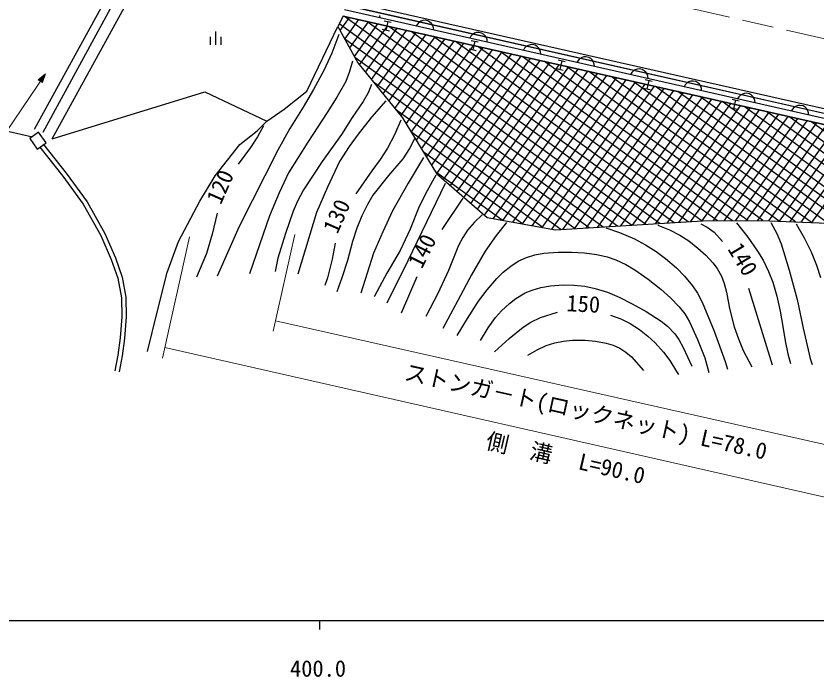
# Model space of a CAD drawing. Units: millimetres, scale not verified. Extents: x 40000 to 680000, y 20000 to 380000.
# Drawn here: x 434228 to 523380, y 198715 to 272256 of the extents above; entities that cross this region are included whole.
import ezdxf
from ezdxf.enums import TextEntityAlignment as Align

# ---------------------------------------------------------------- set-up
doc = ezdxf.new("R2010")
doc.units = ezdxf.units.MM
doc.header["$LTSCALE"] = 1000
doc.linetypes.add('CHAIN', pattern=[18.5, 12, -1.5, 3.5, -1.5])
for name, color, linetype, lineweight in [('M-BGD', 7, 'Continuous', 25), ('M-BMK', 2, 'CHAIN', 13), ('M-STR-HTXT', 7, 'Continuous', 13), ('M-TTL-BAND', 7, 'Continuous', 25)]:
    doc.layers.add(name, color=color, linetype=linetype, lineweight=lineweight)
doc.styles.add('ＭＳ ゴシック', font='')
doc.styles.get('ＭＳ ゴシック').set_extended_font_data('MS Gothic')

msp = doc.modelspace()

# ---------------------------------------------------------------- linework, layer by layer
at = {"layer": 'M-BGD'}
for p, q in [((436302, 259649), (466111, 314169)), ((437249, 259322), (466877, 313823)), ((438251, 258573), (468157, 313109)), ((460012, 276460), (548873, 256385)), ((459902, 275969), (548575, 255937)), ((548327, 255368), (470798, 272957)), ((470898, 273485), (548575, 255937)), ((470660, 272243), (470052, 271093)), ((470295, 270651), (471331, 272092)), ((470660, 272243), (548094, 254794)), ((547358, 254960), (470660, 272243)), ((502745, 248968), (470794, 272213)), ((474755, 272059), (474730, 272313)), ((466597, 263892), (470052, 271093)), ((470052, 271093), (472283, 267039)), ((501170, 248872), (470211, 271395)), ((470830, 269678), (472393, 271852)), ((471365, 268706), (473454, 271613)), ((471901, 267734), (474516, 271374)), ((472470, 266809), (475578, 271135)), ((504319, 249064), (473267, 271656)), ((475219, 271731), (475999, 271555)), ((475609, 271643), (475391, 270661)), ((505893, 249160), (475739, 271098)), ((478899, 271367), (478768, 271149)), ((479060, 271537), (478899, 271367)), ((479299, 271689), (479060, 271537)), ((479520, 271762), (479299, 271689)), ((479772, 271787), (479520, 271762)), ((480084, 271717), (479772, 271787)), ((480301, 271585), (480084, 271717)), ((480469, 271423), (480301, 271585)), ((480620, 271182), (480469, 271423)), ((480693, 270960), (480620, 271182)), ((456422, 270540), (456422, 269040)), ((470170, 270200), (469362, 268141)), ((473124, 266002), (476640, 270895)), ((473778, 265196), (477702, 270656)), ((474433, 264390), (478764, 270417)), ((475781, 270573), (475000, 270749)), ((475087, 263583), (479826, 270177)), ((507468, 249256), (478211, 270541)), ((480719, 270706), (480693, 270960)), ((485024, 270184), (484863, 270014)), ((485263, 270336), (485024, 270184)), ((485484, 270409), (485263, 270336)), ((485736, 270434), (485484, 270409)), ((486048, 270364), (485736, 270434)), ((486264, 270232), (486048, 270364)), ((486433, 270070), (486264, 270232)), ((455822, 269944), (455822, 269044)), ((457022, 269944), (457022, 269044)), ((499596, 248775), (470807, 269720)), ((475741, 262777), (480888, 269938)), ((476396, 261970), (481950, 269699)), ((477050, 261164), (483012, 269460)), ((509042, 249352), (480683, 269984)), ((510617, 249448), (483155, 269427)), ((484863, 270014), (484732, 269796)), ((484898, 269550), (485679, 269374)), ((485288, 269462), (485070, 268480)), ((486584, 269829), (486433, 270070)), ((486657, 269607), (486584, 269829)), ((486683, 269353), (486657, 269607)), ((477643, 260272), (484074, 269220)), ((478211, 259345), (485136, 268981)), ((478778, 258418), (486197, 268742)), ((479346, 257491), (487259, 268502)), ((485460, 268392), (484679, 268568)), ((512298, 249466), (485627, 268870)), ((490826, 268661), (490696, 268443)), ((490987, 268831), (490826, 268661)), ((491227, 268983), (490987, 268831)), ((491448, 269056), (491227, 268983)), ((491700, 269081), (491448, 269056)), ((492012, 269011), (491700, 269081)), ((492228, 268879), (492012, 269011)), ((492397, 268717), (492228, 268879)), ((492548, 268476), (492397, 268717)), ((492621, 268254), (492548, 268476)), ((469362, 268141), (468485, 266203)), ((498021, 248679), (471947, 267649)), ((479914, 256564), (488321, 268263)), ((480482, 255637), (489383, 268024)), ((481058, 254722), (490445, 267785)), ((481816, 254060), (491507, 267545)), ((513983, 249482), (488099, 268313)), ((515667, 249498), (490571, 267756)), ((492646, 268000), (492621, 268254)), ((496951, 267478), (496790, 267308)), ((497190, 267630), (496951, 267478)), ((497412, 267703), (497190, 267630)), ((497663, 267728), (497412, 267703)), ((497976, 267658), (497663, 267728)), ((498192, 267526), (497976, 267658)), ((498361, 267364), (498192, 267526)), ((471675, 267236), (471358, 266068)), ((472283, 267039), (477242, 260926)), ((482574, 253398), (492569, 267306)), ((483332, 252735), (493631, 267067)), ((484090, 252073), (494693, 266827)), ((484848, 251411), (495755, 266588)), ((517365, 249504), (493043, 267199)), ((494577, 267369), (495358, 267193)), ((494967, 267281), (494749, 266299)), ((519172, 249431), (495515, 266642)), ((496790, 267308), (496659, 267090)), ((498512, 267123), (498361, 267364)), ((498585, 266901), (498512, 267123)), ((498610, 266647), (498585, 266901)), ((468485, 266203), (467341, 264079)), ((471358, 266068), (470938, 264980)), ((485606, 250749), (496817, 266349)), ((486364, 250087), (497879, 266110)), ((487324, 249706), (498940, 265870)), ((495139, 266211), (494359, 266387)), ((520979, 249358), (497987, 266085)), ((502754, 265955), (502623, 265737)), ((502915, 266125), (502754, 265955)), ((503154, 266277), (502915, 266125)), ((503376, 266350), (503154, 266277)), ((503627, 266375), (503376, 266350)), ((503939, 266305), (503627, 266375)), ((504156, 266173), (503939, 266305)), ((504325, 266011), (504156, 266173)), ((504476, 265770), (504325, 266011)), ((504549, 265548), (504476, 265770)), ((470938, 264980), (469948, 263227)), ((496447, 248583), (474017, 264902)), ((488416, 249509), (500002, 265631)), ((489509, 249312), (501064, 265392)), ((490602, 249116), (502126, 265152)), ((491694, 248919), (503188, 264913)), ((522786, 249284), (500459, 265528)), ((524593, 249211), (502932, 264971)), ((504256, 265188), (505037, 265012)), ((504647, 265100), (504428, 264118)), ((504574, 265294), (504549, 265548)), ((509118, 264924), (508879, 264772)), ((509339, 264997), (509118, 264924)), ((509591, 265022), (509339, 264997)), ((509903, 264952), (509591, 265022)), ((510120, 264820), (509903, 264952)), ((510288, 264658), (510120, 264820)), ((467341, 264079), (466178, 262133)), ((473806, 264649), (473410, 263723)), ((492787, 248722), (504250, 264674)), ((493879, 248526), (505312, 264435)), ((495095, 248501), (506374, 264195)), ((496386, 248580), (507436, 263956)), ((504818, 264030), (504038, 264206)), ((526400, 249138), (505404, 264414)), ((508718, 264602), (508587, 264384)), ((508879, 264772), (508718, 264602)), ((510440, 264417), (510288, 264658)), ((510513, 264195), (510440, 264417)), ((510538, 263941), (510513, 264195)), ((438251, 258573), (455249, 263829)), ((455249, 263829), (462145, 260549)), ((464089, 261874), (466597, 263892)), ((469948, 263227), (468870, 261521)), ((473410, 263723), (472874, 262745)), ((497676, 248658), (508498, 263717)), ((498967, 248737), (509560, 263477)), ((500257, 248816), (510622, 263238)), ((527796, 249364), (507876, 263857)), ((529192, 249590), (510348, 263300)), ((513936, 263007), (514716, 262831)), ((514682, 263249), (514551, 263031)), ((514843, 263419), (514682, 263249)), ((515082, 263571), (514843, 263419)), ((515303, 263644), (515082, 263571)), ((515555, 263669), (515303, 263644)), ((515867, 263599), (515555, 263669)), ((516084, 263467), (515867, 263599)), ((516252, 263305), (516084, 263467)), ((516403, 263064), (516252, 263305)), ((516476, 262842), (516403, 263064)), ((418611, 262714), (436055, 258829)), ((466178, 262133), (464711, 259732)), ((472874, 262745), (471625, 260950)), ((475374, 262820), (473807, 260991)), ((501548, 248895), (511684, 262999)), ((502838, 248973), (512745, 262760)), ((504128, 249052), (513807, 262520)), ((505419, 249131), (514869, 262281)), ((530589, 249815), (512820, 262743)), ((514326, 262919), (514107, 261937)), ((531985, 250041), (515292, 262186)), ((516502, 262588), (516476, 262842)), ((521046, 262218), (520807, 262066)), ((521267, 262291), (521046, 262218)), ((521519, 262316), (521267, 262291)), ((521831, 262246), (521519, 262316)), ((522047, 262114), (521831, 262246)), ((522216, 261952), (522047, 262114)), ((462145, 260549), (464089, 261874)), ((468870, 261521), (466691, 258224)), ((494872, 248487), (476475, 261872)), ((506709, 249209), (515931, 262042)), ((508000, 249288), (516993, 261802)), ((509290, 249367), (518055, 261563)), ((510581, 249445), (519117, 261324)), ((514498, 261849), (513717, 262025)), ((533375, 250271), (517764, 261629)), ((520646, 261896), (520515, 261678)), ((520807, 262066), (520646, 261896)), ((522367, 261711), (522216, 261952)), ((522440, 261489), (522367, 261711)), ((522466, 261235), (522440, 261489)), ((461080, 259477), (462145, 260549)), ((471625, 260950), (470447, 259081)), ((473807, 260991), (472320, 259097)), ((477067, 260675), (476337, 259020)), ((477242, 260926), (481024, 254752)), ((511826, 249461), (520179, 261085)), ((513068, 249473), (521241, 260845)), ((514311, 249485), (522303, 260606)), ((515553, 249497), (523365, 260367)), ((534551, 250657), (520236, 261072)), ((535726, 251043), (522708, 260515)), ((459136, 257963), (461080, 259477)), ((461769, 260044), (461104, 258802)), ((464711, 259732), (463365, 257330)), ((516796, 249509), (524427, 260127)), ((518007, 249478), (525488, 259888)), ((519206, 249429), (526550, 259649)), ((436744, 259320), (435765, 258623)), ((435765, 258623), (436594, 257445)), ((437573, 258143), (436744, 259320)), ((461104, 258802), (460344, 257637)), ((470447, 259081), (468314, 256069)), ((472320, 259097), (471323, 257755)), ((476337, 259020), (475565, 257548)), ((478571, 258593), (478009, 257523)), ((492861, 248709), (478186, 259386)), ((520405, 249381), (527612, 259410)), ((521604, 249332), (528674, 259170)), ((522803, 249284), (529736, 258931)), ((436594, 257445), (437573, 258143)), ((436890, 257656), (439422, 254452)), ((437281, 257969), (439819, 254758)), ((456378, 254493), (459136, 257963)), ((466691, 258224), (464575, 254826)), ((471323, 257755), (470233, 256070)), ((460344, 257637), (458971, 255783)), ((463365, 257330), (459072, 248836)), ((475565, 257548), (474771, 256307)), ((478009, 257523), (477272, 256376)), ((490594, 249117), (479557, 257147)), ((468314, 256069), (466216, 252915)), ((470233, 256070), (468888, 253196)), ((474771, 256307), (473814, 255017)), ((477272, 256376), (475670, 254508)), ((479574, 256512), (477867, 253662)), ((473814, 255017), (472036, 252474)), ((439422, 254452), (441714, 251313)), ((439819, 254758), (442134, 251586)), ((454685, 251655), (456378, 254493)), ((464575, 254826), (463525, 252601)), ((475670, 254508), (473956, 252333)), ((480968, 254554), (479982, 252803)), ((488327, 249525), (480928, 254908)), ((481024, 254752), (486665, 249824)), ((468888, 253196), (467688, 250399)), ((477867, 253662), (476149, 250563)), ((481986, 253632), (477835, 245006)), ((463525, 252601), (462429, 250008)), ((466216, 252915), (465563, 251669)), ((473956, 252333), (473335, 251299)), ((479982, 252803), (479110, 251051)), ((442134, 251586), (444111, 248055)), ((452302, 247176), (454685, 251655)), ((465563, 251669), (465081, 250540)), ((483956, 251992), (481613, 248515)), ((441714, 251313), (443664, 247829)), ((465081, 250540), (464211, 248058)), ((473335, 251299), (472714, 250032)), ((476149, 250563), (475041, 248231)), ((479110, 251051), (478087, 248543)), ((456608, 250311), (456050, 247975)), ((462429, 250008), (460202, 243580)), ((467688, 250399), (465594, 243517)), ((472714, 250032), (472150, 248645)), ((486128, 250148), (485274, 249321)), ((486665, 249824), (494290, 248452)), ((459072, 248836), (456628, 243328)), ((485274, 249321), (484480, 248413)), ((488810, 249294), (487663, 247846)), ((494290, 248452), (510655, 249450)), ((505675, 248971), (506979, 248454)), ((510445, 249131), (511155, 248746)), ((510655, 249450), (517164, 249512)), ((511155, 248746), (511923, 248203)), ((514423, 249238), (515672, 247666)), ((517164, 249512), (526400, 249138)), ((518243, 249291), (518902, 248047)), ((521054, 249131), (521960, 247566)), ((444111, 248055), (445300, 245365)), ((456050, 247975), (455434, 245851)), ((464211, 248058), (463382, 245329)), ((472150, 248645), (471675, 247176)), ((475041, 248231), (474034, 245854)), ((478087, 248543), (476986, 246173)), ((484480, 248413), (483949, 247620)), ((487663, 247846), (486432, 246094)), ((499893, 248704), (501404, 248175)), ((501404, 248175), (503060, 247466)), ((506979, 248454), (508112, 247884)), ((508112, 247884), (509121, 247227)), ((511923, 248203), (512860, 247157)), ((518902, 248047), (519385, 246890)), ((443664, 247829), (444834, 245180)), ((451049, 243706), (452302, 247176)), ((469734, 246973), (469401, 245184)), ((471675, 247176), (471112, 245036)), ((483949, 247620), (483494, 246725)), ((503060, 247466), (504300, 246805)), ((509121, 247227), (510126, 246441)), ((515672, 247666), (516772, 246103)), ((521960, 247566), (522718, 246033)), ((476986, 246173), (475506, 243629)), ((483494, 246725), (482364, 243959)), ((486432, 246094), (484914, 243464)), ((504300, 246805), (505487, 246051)), ((510126, 246441), (511017, 245631)), ((516772, 246103), (517373, 245084)), ((519385, 246890), (520290, 243972)), ((444834, 245180), (445566, 243070)), ((445300, 245365), (446051, 243199)), ((455434, 245851), (454309, 243202)), ((463382, 245329), (463086, 243833)), ((469401, 245184), (468889, 243120)), ((474034, 245854), (472615, 241435)), ((490135, 244970), (491035, 245395)), ((491035, 245395), (491986, 245683)), ((491986, 245683), (492970, 245858)), ((492970, 245858), (494587, 245980)), ((494587, 245980), (496072, 245985)), ((496072, 245985), (497489, 245904)), ((497489, 245904), (498881, 245714)), ((498881, 245714), (500044, 245446)), ((500044, 245446), (501007, 245128)), ((505487, 246051), (506526, 245283)), ((506526, 245283), (507737, 244230)), ((511017, 245631), (511775, 244808)), ((522718, 246033), (523317, 244538)), ((471112, 245036), (470494, 243118)), ((477835, 245006), (475502, 240310)), ((488455, 243754), (489286, 244430)), ((489286, 244430), (490135, 244970)), ((501007, 245128), (502086, 244619)), ((502086, 244619), (503118, 244012)), ((511775, 244808), (512265, 244164)), ((517373, 245084), (517991, 243818)), ((523317, 244538), (523758, 243144)), ((449920, 239291), (451049, 243706)), ((475506, 243629), (474137, 241079)), ((482364, 243959), (481193, 241378)), ((484914, 243464), (483399, 240618)), ((487742, 243048), (488455, 243754)), ((503118, 244012), (504601, 242965)), ((507737, 244230), (508623, 243325)), ((512265, 244164), (512767, 243296)), ((517991, 243818), (518449, 242640)), ((520290, 243972), (521189, 240707)), ((445566, 243070), (445956, 240912)), ((446051, 243199), (446455, 240963)), ((468889, 243120), (468603, 242256)), ((470494, 243118), (469919, 241562)), ((478859, 243232), (477098, 239183)), ((486683, 241807), (487742, 243048)), ((504601, 242965), (505991, 241855)), ((508623, 243325), (509526, 242238)), ((512767, 243296), (513060, 242509)), ((513060, 242509), (513300, 241529)), ((518449, 242640), (518912, 241098)), ((485723, 240519), (486683, 241807)), ((490916, 241440), (491672, 241766)), ((491672, 241766), (492634, 242035)), ((492634, 242035), (493728, 242218)), ((493728, 242218), (495130, 242330)), ((495130, 242330), (496331, 242318)), ((496331, 242318), (497532, 242187)), ((497532, 242187), (498708, 241937)), ((498708, 241937), (500049, 241525)), ((505991, 241855), (507064, 240913)), ((509526, 242238), (510090, 241407)), ((515771, 241958), (518402, 233440)), ((445956, 240912), (446005, 238802)), ((446455, 240963), (446505, 238787)), ((474137, 241079), (474110, 241027)), ((481193, 241378), (479848, 238841)), ((489162, 240288), (489878, 240826)), ((489878, 240826), (490916, 241440)), ((500049, 241525), (501367, 240970)), ((501367, 240970), (502794, 240246)), ((507064, 240913), (508044, 239902)), ((510090, 241407), (510607, 240424)), ((513300, 241529), (513653, 239723)), ((518912, 241098), (519299, 239412)), ((483399, 240618), (481749, 237475)), ((484467, 238598), (485723, 240519)), ((488272, 239472), (489162, 240288)), ((502794, 240246), (504363, 239369)), ((508044, 239902), (508659, 239119)), ((510607, 240424), (511927, 237184)), ((521189, 240707), (521834, 237528)), ((448854, 234938), (449920, 239291)), ((487605, 238721), (488272, 239472)), ((492619, 238709), (494483, 239290)), ((500403, 238969), (501531, 238550)), ((504363, 239369), (506052, 238292)), ((508659, 239119), (509208, 238212)), ((513653, 239723), (514170, 237664)), ((519299, 239412), (519581, 237714)), ((446005, 238802), (445810, 236447)), ((446505, 238787), (446305, 236383)), ((483344, 236695), (484467, 238598)), ((486770, 237544), (487605, 238721)), ((490686, 237637), (491538, 238181)), ((491538, 238181), (492619, 238709)), ((501531, 238550), (502599, 238030)), ((506052, 238292), (506726, 237749)), ((509208, 238212), (510077, 236271)), ((485943, 236162), (486770, 237544)), ((489113, 236364), (490686, 237637)), ((502599, 238030), (503615, 237384)), ((503615, 237384), (504566, 236645)), ((506726, 237749), (507569, 236880)), ((511927, 237184), (513170, 233799)), ((514170, 237664), (514628, 236331)), ((519581, 237714), (519822, 236123)), ((521834, 237528), (522627, 234155)), ((445810, 236447), (445566, 234534)), ((446305, 236383), (446060, 234453)), ((487481, 234881), (489113, 236364)), ((504566, 236645), (505370, 235906)), ((507569, 236880), (508009, 236268)), ((508009, 236268), (508477, 235382)), ((510077, 236271), (510884, 234210)), ((514628, 236331), (515181, 235050)), ((492231, 235121), (493236, 235596)), ((493236, 235596), (494193, 235895)), ((494193, 235895), (495180, 236082)), ((495180, 236082), (496181, 236175)), ((496181, 236175), (497582, 236179)), ((497582, 236179), (498734, 236086)), ((498734, 236086), (499918, 235871)), ((499918, 235871), (500681, 235631)), ((500681, 235631), (501418, 235290)), ((505370, 235906), (506315, 234863)), ((508477, 235382), (509441, 233280)), ((519822, 236123), (520137, 234681)), ((445566, 234534), (445224, 232767)), ((491194, 234507), (492231, 235121)), ((501418, 235290), (502097, 234860)), ((502097, 234860), (502733, 234327)), ((506315, 234863), (507017, 233910)), ((515181, 235050), (516125, 233226)), ((520137, 234681), (520417, 233600)), ((446060, 234453), (445715, 232671)), ((502733, 234327), (504084, 232799)), ((507017, 233910), (507757, 232714)), ((510884, 234210), (511351, 232586)), ((513170, 233799), (513420, 232959)), ((522627, 234155), (522857, 233493)), ((507757, 232714), (507956, 232372))]:
    msp.add_line(p, q, dxfattribs=at)
at = {"layer": 'M-BMK'}
msp.add_line((465867, 283023), (562587, 260995), dxfattribs=at)
at = {"layer": 'M-STR-HTXT'}
for p, q in [((437505, 265839), (430143, 254959)), ((436711, 265166), (437505, 265839)), ((437505, 265839), (437174, 264849)), ((437174, 264849), (436711, 265166)), ((436799, 265154), (437347, 265606)), ((437130, 264928), (436799, 265154)), ((436888, 265142), (437257, 265473)), ((437086, 265006), (436888, 265142)), ((436977, 265130), (437122, 265274)), ((437043, 265085), (436977, 265130)), ((437122, 265274), (437043, 265085)), ((437257, 265473), (437086, 265006)), ((437347, 265606), (437130, 264928)), ((465255, 247959), (462860, 237199)), ((453539, 247682), (450515, 234205)), ((463116, 238348), (540550, 220899)), ((450781, 235392), (539632, 215207))]:
    msp.add_line(p, q, dxfattribs=at)
at = {"layer": 'M-TTL-BAND'}
for p, q in [((40000, 205000), (579000, 205000)), ((468000, 205000), (468000, 204000))]:
    msp.add_line(p, q, dxfattribs=at)

# ---------------------------------------------------------------- texts
at = {"layer": 'M-BGD', "style": 'ＭＳ ゴシック'}
for s, rotation, p in [('120', 66.2, (457520, 250963)), ('130', 66.2, (470499, 247692)), ('140', 63.2, (479887, 243791)), ('140', 300.9, (512911, 246051)), ('150', 357, (495429, 238870))]:
    msp.add_text(s, height=1833, rotation=rotation, dxfattribs=at).set_placement(p, align=Align.BOTTOM_LEFT)
at = {"layer": 'M-STR-HTXT', "style": 'ＭＳ ゴシック'}
for s, rotation, p in [('ストンガ－ト(ロックネット) L=78.0', 347.5, (477218, 231267)), ('側\u3000溝', 347, (486278, 223635)), ('L=90.0', 347, (496583, 221312))]:
    msp.add_text(s, height=1833, rotation=rotation, dxfattribs=at).set_placement(p, align=Align.BOTTOM_LEFT)
at = {"layer": 'M-TTL-BAND', "style": 'ＭＳ ゴシック'}
msp.add_text('400.0', height=1833, dxfattribs=at).set_placement((467844, 198195), align=Align.BOTTOM_CENTER)

doc.saveas('drawing.dxf')
